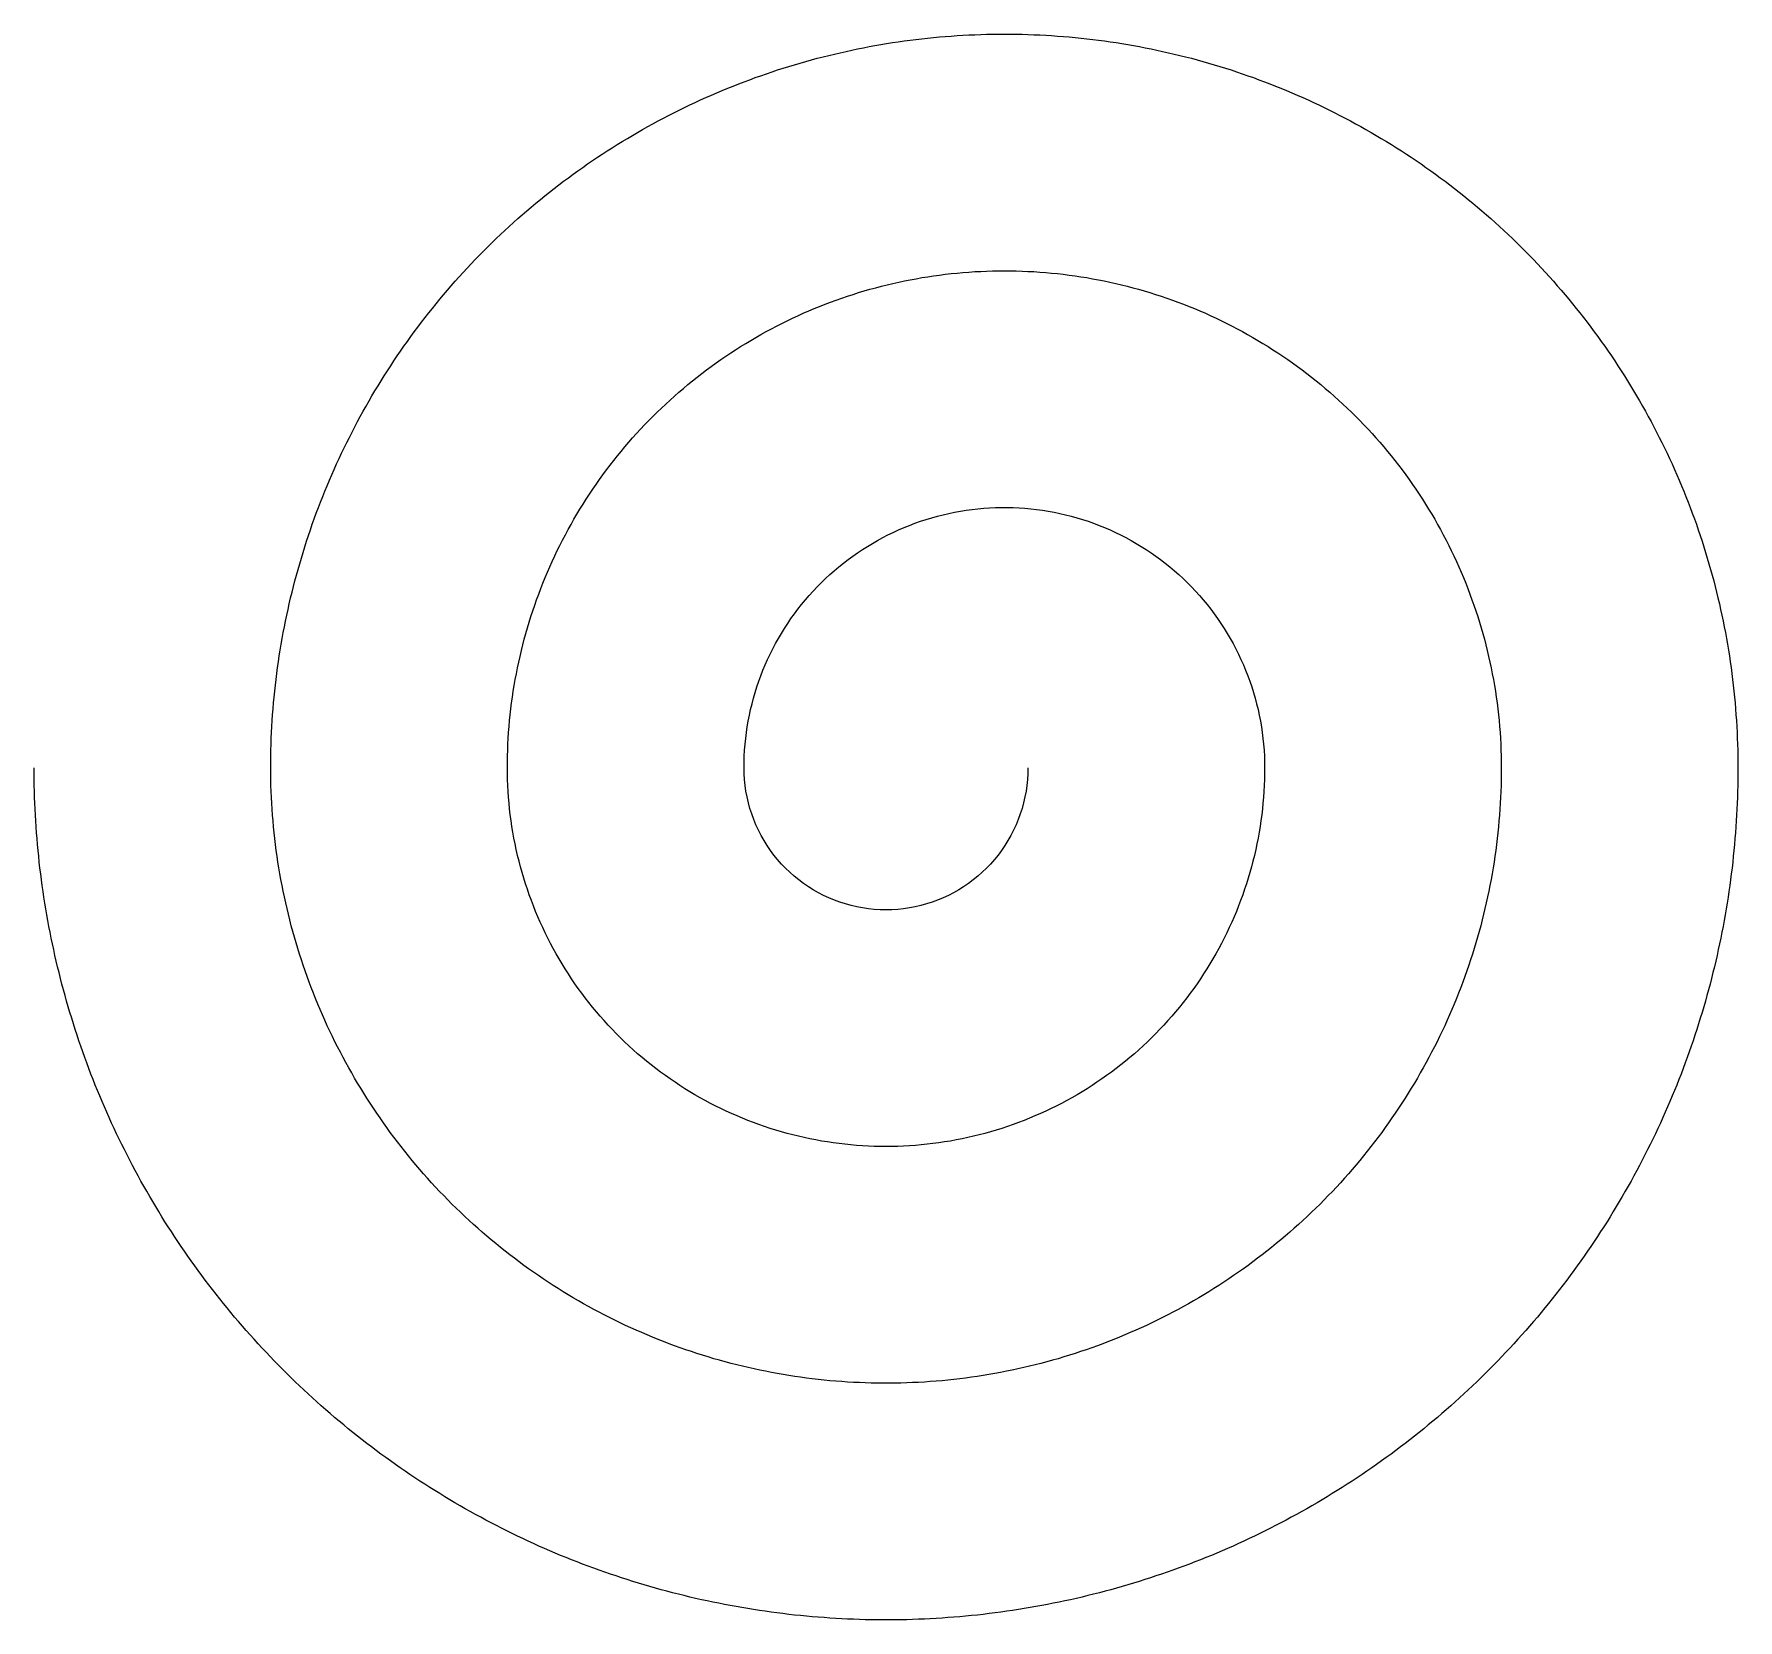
# Model space of a CAD drawing. Header units: millimetres. Extents: x 12 to 84, y 12 to 79.
import ezdxf

# ---------------------------------------------------------------- set-up
doc = ezdxf.new("R2010")
doc.units = ezdxf.units.MM
doc.layers.add('STUDY_GUIDES', color=7, linetype='Continuous')

msp = doc.modelspace()

# ---------------------------------------------------------------- linework, layer by layer
at = {"layer": 'STUDY_GUIDES'}
msp.add_lwpolyline([(54, 48), (53.9949, 47.7521), (53.9795, 47.5045), (53.9539, 47.2578), (53.9182, 47.0124), (53.8723, 46.7687), (53.8164, 46.5271), (53.7506, 46.288), (53.6749, 46.0518), (53.5895, 45.819), (53.4946, 45.5898), (53.3903, 45.3648), (53.2768, 45.1443), (53.1543, 44.9287), (53.023, 44.7183), (52.8831, 44.5135), (52.7348, 44.3147), (52.5785, 44.1222), (52.4143, 43.9363), (52.2426, 43.7574), (52.0637, 43.5857), (51.8778, 43.4215), (51.6853, 43.2652), (51.4865, 43.1169), (51.2817, 42.977), (51.0713, 42.8457), (50.8557, 42.7232), (50.6352, 42.6097), (50.4102, 42.5054), (50.181, 42.4105), (49.9482, 42.3251), (49.712, 42.2494), (49.4729, 42.1836), (49.2313, 42.1277), (48.9876, 42.0818), (48.7422, 42.0461), (48.4955, 42.0205), (48.2479, 42.0051), (48, 42), (47.7521, 42.0051), (47.5045, 42.0205), (47.2578, 42.0461), (47.0124, 42.0818), (46.7687, 42.1277), (46.5271, 42.1836), (46.288, 42.2494), (46.0518, 42.3251), (45.819, 42.4105), (45.5898, 42.5054), (45.3648, 42.6097), (45.1443, 42.7232), (44.9287, 42.8457), (44.7183, 42.977), (44.5135, 43.1169), (44.3147, 43.2652), (44.1222, 43.4215), (43.9363, 43.5857), (43.7574, 43.7574), (43.5857, 43.9363), (43.4215, 44.1222), (43.2652, 44.3147), (43.1169, 44.5135), (42.977, 44.7183), (42.8457, 44.9287), (42.7232, 45.1443), (42.6097, 45.3648), (42.5054, 45.5898), (42.4105, 45.819), (42.3251, 46.0518), (42.2494, 46.288), (42.1836, 46.5271), (42.1277, 46.7687), (42.0818, 47.0124), (42.0461, 47.2578), (42.0205, 47.5045), (42.0051, 47.7521), (42, 48), (42.0028, 48.2486), (42.0112, 48.4971), (42.0253, 48.7453), (42.0449, 48.9931), (42.0702, 49.2404), (42.101, 49.4871), (42.1374, 49.7331), (42.1793, 49.9781), (42.2268, 50.2221), (42.2798, 50.465), (42.3382, 50.7067), (42.4021, 50.9469), (42.4714, 51.1857), (42.5461, 51.4228), (42.6261, 51.6582), (42.7114, 51.8917), (42.802, 52.1232), (42.8978, 52.3526), (42.9987, 52.5798), (43.1048, 52.8047), (43.2159, 53.0271), (43.332, 53.2469), (43.4531, 53.4641), (43.579, 53.6784), (43.7097, 53.8899), (43.8452, 54.0983), (43.9854, 54.3037), (44.1301, 54.5058), (44.2794, 54.7046), (44.4332, 54.9), (44.5913, 55.0918), (44.7537, 55.28), (44.9203, 55.4645), (45.0911, 55.6452), (45.2659, 55.822), (45.4446, 55.9948), (45.6273, 56.1635), (45.8136, 56.328), (46.0037, 56.4883), (46.1973, 56.6443), (46.3944, 56.7958), (46.5949, 56.9428), (46.7986, 57.0853), (47.0055, 57.2231), (47.2155, 57.3562), (47.4284, 57.4846), (47.6442, 57.6081), (47.8627, 57.7267), (48.0838, 57.8403), (48.3074, 57.9489), (48.5335, 58.0524), (48.7618, 58.1507), (48.9923, 58.2439), (49.2248, 58.3319), (49.4593, 58.4146), (49.6955, 58.4919), (49.9335, 58.5639), (50.173, 58.6305), (50.414, 58.6917), (50.6563, 58.7474), (50.8997, 58.7976), (51.1443, 58.8423), (51.3898, 58.8815), (51.6361, 58.9151), (51.8832, 58.9432), (52.1308, 58.9656), (52.3788, 58.9824), (52.6271, 58.9937), (52.8757, 58.9993), (53.1243, 58.9993), (53.3729, 58.9937), (53.6212, 58.9824), (53.8692, 58.9656), (54.1168, 58.9432), (54.3639, 58.9151), (54.6102, 58.8815), (54.8557, 58.8423), (55.1003, 58.7976), (55.3437, 58.7474), (55.586, 58.6917), (55.827, 58.6305), (56.0665, 58.5639), (56.3045, 58.4919), (56.5407, 58.4146), (56.7752, 58.3319), (57.0077, 58.2439), (57.2382, 58.1507), (57.4665, 58.0524), (57.6926, 57.9489), (57.9162, 57.8403), (58.1373, 57.7267), (58.3558, 57.6081), (58.5716, 57.4846), (58.7845, 57.3562), (58.9945, 57.2231), (59.2014, 57.0853), (59.4051, 56.9428), (59.6056, 56.7958), (59.8027, 56.6443), (59.9963, 56.4883), (60.1864, 56.328), (60.3727, 56.1635), (60.5554, 55.9948), (60.7341, 55.822), (60.9089, 55.6452), (61.0797, 55.4645), (61.2463, 55.28), (61.4087, 55.0918), (61.5668, 54.9), (61.7206, 54.7046), (61.8699, 54.5058), (62.0146, 54.3037), (62.1548, 54.0983), (62.2903, 53.8899), (62.421, 53.6784), (62.5469, 53.4641), (62.668, 53.2469), (62.7841, 53.0271), (62.8952, 52.8047), (63.0013, 52.5798), (63.1022, 52.3526), (63.198, 52.1232), (63.2886, 51.8917), (63.3739, 51.6582), (63.4539, 51.4228), (63.5286, 51.1857), (63.5979, 50.9469), (63.6618, 50.7067), (63.7202, 50.465), (63.7732, 50.2221), (63.8207, 49.9781), (63.8626, 49.7331), (63.899, 49.4871), (63.9298, 49.2404), (63.9551, 48.9931), (63.9747, 48.7453), (63.9888, 48.4971), (63.9972, 48.2486), (64, 48), (63.9981, 47.7512), (63.9923, 47.5024), (63.9826, 47.2538), (63.969, 47.0053), (63.9516, 46.7571), (63.9304, 46.5091), (63.9053, 46.2616), (63.8763, 46.0144), (63.8435, 45.7678), (63.8069, 45.5216), (63.7664, 45.2761), (63.7222, 45.0312), (63.6741, 44.7871), (63.6222, 44.5437), (63.5666, 44.3012), (63.5072, 44.0595), (63.444, 43.8188), (63.3771, 43.5792), (63.3065, 43.3406), (63.2322, 43.1031), (63.1542, 42.8668), (63.0725, 42.6317), (62.9872, 42.398), (62.8983, 42.1656), (62.8058, 41.9346), (62.7096, 41.7051), (62.61, 41.4771), (62.5068, 41.2506), (62.4, 41.0258), (62.2898, 40.8027), (62.1762, 40.5814), (62.0591, 40.3618), (61.9386, 40.1441), (61.8147, 39.9283), (61.6875, 39.7144), (61.557, 39.5025), (61.4232, 39.2927), (61.2862, 39.085), (61.146, 38.8795), (61.0025, 38.6761), (60.856, 38.4751), (60.7063, 38.2763), (60.5535, 38.0798), (60.3977, 37.8858), (60.2389, 37.6942), (60.0772, 37.5051), (59.9125, 37.3186), (59.7449, 37.1346), (59.5745, 36.9533), (59.4013, 36.7746), (59.2254, 36.5987), (59.0467, 36.4255), (58.8654, 36.2551), (58.6814, 36.0875), (58.4949, 35.9228), (58.3058, 35.7611), (58.1142, 35.6023), (57.9202, 35.4465), (57.7237, 35.2937), (57.5249, 35.144), (57.3239, 34.9975), (57.1205, 34.854), (56.915, 34.7138), (56.7073, 34.5768), (56.4975, 34.443), (56.2856, 34.3125), (56.0717, 34.1853), (55.8559, 34.0614), (55.6382, 33.9409), (55.4186, 33.8238), (55.1973, 33.7102), (54.9742, 33.6), (54.7494, 33.4932), (54.5229, 33.39), (54.2949, 33.2904), (54.0654, 33.1942), (53.8344, 33.1017), (53.602, 33.0128), (53.3683, 32.9275), (53.1332, 32.8458), (52.8969, 32.7678), (52.6594, 32.6935), (52.4208, 32.6229), (52.1812, 32.556), (51.9405, 32.4928), (51.6988, 32.4334), (51.4563, 32.3778), (51.2129, 32.3259), (50.9688, 32.2778), (50.7239, 32.2336), (50.4784, 32.1931), (50.2322, 32.1565), (49.9856, 32.1237), (49.7384, 32.0947), (49.4909, 32.0696), (49.2429, 32.0484), (48.9947, 32.031), (48.7462, 32.0174), (48.4976, 32.0077), (48.2488, 32.0019), (48, 32), (47.7512, 32.0019), (47.5024, 32.0077), (47.2538, 32.0174), (47.0053, 32.031), (46.7571, 32.0484), (46.5091, 32.0696), (46.2616, 32.0947), (46.0144, 32.1237), (45.7678, 32.1565), (45.5216, 32.1931), (45.2761, 32.2336), (45.0312, 32.2778), (44.7871, 32.3259), (44.5437, 32.3778), (44.3012, 32.4334), (44.0595, 32.4928), (43.8188, 32.556), (43.5792, 32.6229), (43.3406, 32.6935), (43.1031, 32.7678), (42.8668, 32.8458), (42.6317, 32.9275), (42.398, 33.0128), (42.1656, 33.1017), (41.9346, 33.1942), (41.7051, 33.2904), (41.4771, 33.39), (41.2506, 33.4932), (41.0258, 33.6), (40.8027, 33.7102), (40.5814, 33.8238), (40.3618, 33.9409), (40.1441, 34.0614), (39.9283, 34.1853), (39.7144, 34.3125), (39.5025, 34.443), (39.2927, 34.5768), (39.085, 34.7138), (38.8795, 34.854), (38.6761, 34.9975), (38.4751, 35.144), (38.2763, 35.2937), (38.0798, 35.4465), (37.8858, 35.6023), (37.6942, 35.7611), (37.5051, 35.9228), (37.3186, 36.0875), (37.1346, 36.2551), (36.9533, 36.4255), (36.7746, 36.5987), (36.5987, 36.7746), (36.4255, 36.9533), (36.2551, 37.1346), (36.0875, 37.3186), (35.9228, 37.5051), (35.7611, 37.6942), (35.6023, 37.8858), (35.4465, 38.0798), (35.2937, 38.2763), (35.144, 38.4751), (34.9975, 38.6761), (34.854, 38.8795), (34.7138, 39.085), (34.5768, 39.2927), (34.443, 39.5025), (34.3125, 39.7144), (34.1853, 39.9283), (34.0614, 40.1441), (33.9409, 40.3618), (33.8238, 40.5814), (33.7102, 40.8027), (33.6, 41.0258), (33.4932, 41.2506), (33.39, 41.4771), (33.2904, 41.7051), (33.1942, 41.9346), (33.1017, 42.1656), (33.0128, 42.398), (32.9275, 42.6317), (32.8458, 42.8668), (32.7678, 43.1031), (32.6935, 43.3406), (32.6229, 43.5792), (32.556, 43.8188), (32.4928, 44.0595), (32.4334, 44.3012), (32.3778, 44.5437), (32.3259, 44.7871), (32.2778, 45.0312), (32.2336, 45.2761), (32.1931, 45.5216), (32.1565, 45.7678), (32.1237, 46.0144), (32.0947, 46.2616), (32.0696, 46.5091), (32.0484, 46.7571), (32.031, 47.0053), (32.0174, 47.2538), (32.0077, 47.5024), (32.0019, 47.7512), (32, 48), (32.0015, 48.2499), (32.0059, 48.4998), (32.0134, 48.7495), (32.0238, 48.9992), (32.0372, 49.2488), (32.0535, 49.4981), (32.0728, 49.7473), (32.0951, 49.9962), (32.1203, 50.2448), (32.1485, 50.4931), (32.1797, 50.7411), (32.2137, 50.9886), (32.2508, 51.2357), (32.2908, 51.4824), (32.3337, 51.7286), (32.3795, 51.9743), (32.4283, 52.2194), (32.4799, 52.4639), (32.5345, 52.7077), (32.592, 52.9509), (32.6523, 53.1934), (32.7156, 53.4352), (32.7817, 53.6762), (32.8506, 53.9164), (32.9225, 54.1557), (32.9972, 54.3942), (33.0747, 54.6318), (33.155, 54.8684), (33.2381, 55.1041), (33.3241, 55.3387), (33.4128, 55.5724), (33.5043, 55.8049), (33.5985, 56.0364), (33.6955, 56.2667), (33.7953, 56.4958), (33.8977, 56.7237), (34.0029, 56.9504), (34.1107, 57.1758), (34.2213, 57.4), (34.3345, 57.6228), (34.4503, 57.8442), (34.5687, 58.0642), (34.6898, 58.2828), (34.8135, 58.5), (34.9397, 58.7157), (35.0685, 58.9298), (35.1998, 59.1424), (35.3337, 59.3535), (35.47, 59.5629), (35.6089, 59.7707), (35.7502, 59.9768), (35.8939, 60.1812), (36.0401, 60.3839), (36.1886, 60.5848), (36.3396, 60.784), (36.4929, 60.9813), (36.6485, 61.1768), (36.8065, 61.3705), (36.9667, 61.5622), (37.1293, 61.7521), (37.294, 61.94), (37.461, 62.1259), (37.6302, 62.3098), (37.8016, 62.4917), (37.9751, 62.6715), (38.1508, 62.8492), (38.3285, 63.0249), (38.5083, 63.1984), (38.6902, 63.3698), (38.8741, 63.539), (39.06, 63.706), (39.2479, 63.8707), (39.4378, 64.0333), (39.6295, 64.1935), (39.8232, 64.3515), (40.0187, 64.5071), (40.216, 64.6604), (40.4152, 64.8114), (40.6161, 64.9599), (40.8188, 65.1061), (41.0232, 65.2498), (41.2293, 65.3911), (41.4371, 65.53), (41.6465, 65.6663), (41.8576, 65.8002), (42.0702, 65.9315), (42.2843, 66.0603), (42.5, 66.1865), (42.7172, 66.3102), (42.9358, 66.4313), (43.1558, 66.5497), (43.3772, 66.6655), (43.6, 66.7787), (43.8242, 66.8893), (44.0496, 66.9971), (44.2763, 67.1023), (44.5042, 67.2047), (44.7333, 67.3045), (44.9636, 67.4015), (45.1951, 67.4957), (45.4276, 67.5872), (45.6613, 67.6759), (45.8959, 67.7619), (46.1316, 67.845), (46.3682, 67.9253), (46.6058, 68.0028), (46.8443, 68.0775), (47.0836, 68.1494), (47.3238, 68.2183), (47.5648, 68.2844), (47.8066, 68.3477), (48.0491, 68.408), (48.2923, 68.4655), (48.5361, 68.5201), (48.7806, 68.5717), (49.0257, 68.6205), (49.2714, 68.6663), (49.5176, 68.7092), (49.7643, 68.7492), (50.0114, 68.7863), (50.2589, 68.8203), (50.5069, 68.8515), (50.7552, 68.8797), (51.0038, 68.9049), (51.2527, 68.9272), (51.5019, 68.9465), (51.7512, 68.9628), (52.0008, 68.9762), (52.2505, 68.9866), (52.5002, 68.9941), (52.7501, 68.9985), (53, 69), (53.2499, 68.9985), (53.4998, 68.9941), (53.7495, 68.9866), (53.9992, 68.9762), (54.2488, 68.9628), (54.4981, 68.9465), (54.7473, 68.9272), (54.9962, 68.9049), (55.2448, 68.8797), (55.4931, 68.8515), (55.7411, 68.8203), (55.9886, 68.7863), (56.2357, 68.7492), (56.4824, 68.7092), (56.7286, 68.6663), (56.9743, 68.6205), (57.2194, 68.5717), (57.4639, 68.5201), (57.7077, 68.4655), (57.9509, 68.408), (58.1934, 68.3477), (58.4352, 68.2844), (58.6762, 68.2183), (58.9164, 68.1494), (59.1557, 68.0775), (59.3942, 68.0028), (59.6318, 67.9253), (59.8684, 67.845), (60.1041, 67.7619), (60.3387, 67.6759), (60.5724, 67.5872), (60.8049, 67.4957), (61.0364, 67.4015), (61.2667, 67.3045), (61.4958, 67.2047), (61.7237, 67.1023), (61.9504, 66.9971), (62.1758, 66.8893), (62.4, 66.7787), (62.6228, 66.6655), (62.8442, 66.5497), (63.0642, 66.4313), (63.2828, 66.3102), (63.5, 66.1865), (63.7157, 66.0603), (63.9298, 65.9315), (64.1424, 65.8002), (64.3535, 65.6663), (64.5629, 65.53), (64.7707, 65.3911), (64.9768, 65.2498), (65.1812, 65.1061), (65.3839, 64.9599), (65.5848, 64.8114), (65.784, 64.6604), (65.9813, 64.5071), (66.1768, 64.3515), (66.3705, 64.1935), (66.5622, 64.0333), (66.7521, 63.8707), (66.94, 63.706), (67.1259, 63.539), (67.3098, 63.3698), (67.4917, 63.1984), (67.6715, 63.0249), (67.8492, 62.8492), (68.0249, 62.6715), (68.1984, 62.4917), (68.3698, 62.3098), (68.539, 62.1259), (68.706, 61.94), (68.8707, 61.7521), (69.0333, 61.5622), (69.1935, 61.3705), (69.3515, 61.1768), (69.5071, 60.9813), (69.6604, 60.784), (69.8114, 60.5848), (69.9599, 60.3839), (70.1061, 60.1812), (70.2498, 59.9768), (70.3911, 59.7707), (70.53, 59.5629), (70.6663, 59.3535), (70.8002, 59.1424), (70.9315, 58.9298), (71.0603, 58.7157), (71.1865, 58.5), (71.3102, 58.2828), (71.4313, 58.0642), (71.5497, 57.8442), (71.6655, 57.6228), (71.7787, 57.4), (71.8893, 57.1758), (71.9971, 56.9504), (72.1023, 56.7237), (72.2047, 56.4958), (72.3045, 56.2667), (72.4015, 56.0364), (72.4957, 55.8049), (72.5872, 55.5724), (72.6759, 55.3387), (72.7619, 55.1041), (72.845, 54.8684), (72.9253, 54.6318), (73.0028, 54.3942), (73.0775, 54.1557), (73.1494, 53.9164), (73.2183, 53.6762), (73.2844, 53.4352), (73.3477, 53.1934), (73.408, 52.9509), (73.4655, 52.7077), (73.5201, 52.4639), (73.5717, 52.2194), (73.6205, 51.9743), (73.6663, 51.7286), (73.7092, 51.4824), (73.7492, 51.2357), (73.7863, 50.9886), (73.8203, 50.7411), (73.8515, 50.4931), (73.8797, 50.2448), (73.9049, 49.9962), (73.9272, 49.7473), (73.9465, 49.4981), (73.9628, 49.2488), (73.9762, 48.9992), (73.9866, 48.7495), (73.9941, 48.4998), (73.9985, 48.2499), (74, 48), (73.9988, 47.7502), (73.9952, 47.5005), (73.9892, 47.2507), (73.9808, 47.0011), (73.97, 46.7515), (73.9568, 46.5021), (73.9412, 46.2528), (73.9232, 46.0036), (73.9029, 45.7547), (73.8801, 45.5059), (73.8549, 45.2574), (73.8274, 45.0092), (73.7975, 44.7612), (73.7652, 44.5135), (73.7305, 44.2661), (73.6934, 44.0191), (73.654, 43.7724), (73.6122, 43.5262), (73.568, 43.2803), (73.5215, 43.0349), (73.4726, 42.7899), (73.4214, 42.5454), (73.3678, 42.3015), (73.3119, 42.058), (73.2537, 41.8151), (73.1931, 41.5728), (73.1302, 41.331), (73.0649, 41.0899), (72.9974, 40.8494), (72.9275, 40.6096), (72.8554, 40.3705), (72.7809, 40.132), (72.7042, 39.8943), (72.6252, 39.6574), (72.5439, 39.4212), (72.4604, 39.1858), (72.3746, 38.9512), (72.2865, 38.7174), (72.1962, 38.4845), (72.1037, 38.2525), (72.0089, 38.0214), (71.9119, 37.7912), (71.8127, 37.5619), (71.7114, 37.3336), (71.6078, 37.1063), (71.5021, 36.88), (71.3941, 36.6548), (71.2841, 36.4305), (71.1718, 36.2074), (71.0575, 35.9853), (70.941, 35.7643), (70.8224, 35.5445), (70.7017, 35.3258), (70.5788, 35.1083), (70.454, 34.892), (70.327, 34.6769), (70.198, 34.463), (70.0669, 34.2504), (69.9338, 34.039), (69.7986, 33.8289), (69.6615, 33.6201), (69.5223, 33.4127), (69.3812, 33.2066), (69.2381, 33.0019), (69.093, 32.7985), (68.946, 32.5966), (68.797, 32.3961), (68.6462, 32.197), (68.4934, 31.9994), (68.3387, 31.8032), (68.1822, 31.6086), (68.0238, 31.4154), (67.8635, 31.2238), (67.7014, 31.0338), (67.5375, 30.8453), (67.3718, 30.6584), (67.2043, 30.4731), (67.0351, 30.2894), (66.864, 30.1073), (66.6913, 29.9269), (66.5168, 29.7482), (66.3406, 29.5711), (66.1627, 29.3958), (65.9831, 29.2221), (65.8019, 29.0502), (65.619, 28.8801), (65.4345, 28.7117), (65.2484, 28.5451), (65.0607, 28.3803), (64.8714, 28.2173), (64.6806, 28.0561), (64.4882, 27.8968), (64.2943, 27.7393), (64.0989, 27.5837), (63.902, 27.43), (63.7037, 27.2781), (63.5039, 27.1282), (63.3026, 26.9803), (63.1, 26.8342), (62.8959, 26.6901), (62.6905, 26.548), (62.4837, 26.4078), (62.2756, 26.2697), (62.0662, 26.1335), (61.8555, 25.9994), (61.6435, 25.8673), (61.4302, 25.7373), (61.2157, 25.6093), (61, 25.4833), (60.7831, 25.3595), (60.565, 25.2377), (60.3457, 25.1181), (60.1253, 25.0005), (59.9038, 24.8851), (59.6812, 24.7718), (59.4575, 24.6606), (59.2327, 24.5516), (59.0069, 24.4448), (58.7801, 24.3401), (58.5523, 24.2377), (58.3236, 24.1374), (58.0938, 24.0393), (57.8632, 23.9434), (57.6316, 23.8498), (57.3991, 23.7584), (57.1658, 23.6692), (56.9316, 23.5823), (56.6966, 23.4976), (56.4608, 23.4152), (56.2243, 23.335), (55.9869, 23.2571), (55.7488, 23.1815), (55.51, 23.1082), (55.2706, 23.0372), (55.0304, 22.9686), (54.7896, 22.9022), (54.5482, 22.8381), (54.3061, 22.7763), (54.0635, 22.7169), (53.8203, 22.6598), (53.5766, 22.6051), (53.3324, 22.5527), (53.0877, 22.5026), (52.8425, 22.4549), (52.5968, 22.4096), (52.3508, 22.3666), (52.1043, 22.326), (51.8575, 22.2877), (51.6103, 22.2519), (51.3627, 22.2184), (51.1149, 22.1873), (50.8667, 22.1585), (50.6184, 22.1322), (50.3697, 22.1082), (50.1209, 22.0866), (49.8718, 22.0675), (49.6226, 22.0507), (49.3732, 22.0363), (49.1237, 22.0243), (48.8741, 22.0147), (48.6244, 22.0075), (48.3747, 22.0027), (48.1249, 22.0003), (47.8751, 22.0003), (47.6253, 22.0027), (47.3756, 22.0075), (47.1259, 22.0147), (46.8763, 22.0243), (46.6268, 22.0363), (46.3774, 22.0507), (46.1282, 22.0675), (45.8791, 22.0866), (45.6303, 22.1082), (45.3816, 22.1322), (45.1333, 22.1585), (44.8851, 22.1873), (44.6373, 22.2184), (44.3897, 22.2519), (44.1425, 22.2877), (43.8957, 22.326), (43.6492, 22.3666), (43.4032, 22.4096), (43.1575, 22.4549), (42.9123, 22.5026), (42.6676, 22.5527), (42.4234, 22.6051), (42.1797, 22.6598), (41.9365, 22.7169), (41.6939, 22.7763), (41.4518, 22.8381), (41.2104, 22.9022), (40.9696, 22.9686), (40.7294, 23.0372), (40.49, 23.1082), (40.2512, 23.1815), (40.0131, 23.2571), (39.7757, 23.335), (39.5392, 23.4152), (39.3034, 23.4976), (39.0684, 23.5823), (38.8342, 23.6692), (38.6009, 23.7584), (38.3684, 23.8498), (38.1368, 23.9434), (37.9062, 24.0393), (37.6764, 24.1374), (37.4477, 24.2377), (37.2199, 24.3401), (36.9931, 24.4448), (36.7673, 24.5516), (36.5425, 24.6606), (36.3188, 24.7718), (36.0962, 24.8851), (35.8747, 25.0005), (35.6543, 25.1181), (35.435, 25.2377), (35.2169, 25.3595), (35, 25.4833), (34.7843, 25.6093), (34.5698, 25.7373), (34.3565, 25.8673), (34.1445, 25.9994), (33.9338, 26.1335), (33.7244, 26.2697), (33.5163, 26.4078), (33.3095, 26.548), (33.1041, 26.6901), (32.9, 26.8342), (32.6974, 26.9803), (32.4961, 27.1282), (32.2963, 27.2781), (32.098, 27.43), (31.9011, 27.5837), (31.7057, 27.7393), (31.5118, 27.8968), (31.3194, 28.0561), (31.1286, 28.2173), (30.9393, 28.3803), (30.7516, 28.5451), (30.5655, 28.7117), (30.381, 28.8801), (30.1981, 29.0502), (30.0169, 29.2221), (29.8373, 29.3958), (29.6594, 29.5711), (29.4832, 29.7482), (29.3087, 29.9269), (29.136, 30.1073), (28.9649, 30.2894), (28.7957, 30.4731), (28.6282, 30.6584), (28.4625, 30.8453), (28.2986, 31.0338), (28.1365, 31.2238), (27.9762, 31.4154), (27.8178, 31.6086), (27.6613, 31.8032), (27.5066, 31.9994), (27.3538, 32.197), (27.203, 32.3961), (27.054, 32.5966), (26.907, 32.7985), (26.7619, 33.0019), (26.6188, 33.2066), (26.4777, 33.4127), (26.3385, 33.6201), (26.2014, 33.8289), (26.0662, 34.039), (25.9331, 34.2504), (25.802, 34.463), (25.673, 34.6769), (25.546, 34.892), (25.4212, 35.1083), (25.2983, 35.3258), (25.1776, 35.5445), (25.059, 35.7643), (24.9425, 35.9853), (24.8282, 36.2074), (24.7159, 36.4305), (24.6059, 36.6548), (24.4979, 36.88), (24.3922, 37.1063), (24.2886, 37.3336), (24.1873, 37.5619), (24.0881, 37.7912), (23.9911, 38.0214), (23.8963, 38.2525), (23.8038, 38.4845), (23.7135, 38.7174), (23.6254, 38.9512), (23.5396, 39.1858), (23.4561, 39.4212), (23.3748, 39.6574), (23.2958, 39.8943), (23.2191, 40.132), (23.1446, 40.3705), (23.0725, 40.6096), (23.0026, 40.8494), (22.9351, 41.0899), (22.8698, 41.331), (22.8069, 41.5728), (22.7463, 41.8151), (22.6881, 42.058), (22.6322, 42.3015), (22.5786, 42.5454), (22.5274, 42.7899), (22.4785, 43.0349), (22.432, 43.2803), (22.3878, 43.5262), (22.346, 43.7724), (22.3066, 44.0191), (22.2695, 44.2661), (22.2348, 44.5135), (22.2025, 44.7612), (22.1726, 45.0092), (22.1451, 45.2574), (22.1199, 45.5059), (22.0971, 45.7547), (22.0768, 46.0036), (22.0588, 46.2528), (22.0432, 46.5021), (22.03, 46.7515), (22.0192, 47.0011), (22.0108, 47.2507), (22.0048, 47.5005), (22.0012, 47.7502), (22, 48), (22.001, 48.2497), (22.004, 48.4994), (22.0091, 48.7491), (22.0161, 48.9987), (22.0251, 49.2482), (22.0362, 49.4977), (22.0493, 49.7471), (22.0643, 49.9963), (22.0814, 50.2455), (22.1005, 50.4945), (22.1216, 50.7433), (22.1447, 50.9919), (22.1698, 51.2404), (22.1969, 51.4886), (22.226, 51.7366), (22.2571, 51.9844), (22.2902, 52.2319), (22.3253, 52.4792), (22.3624, 52.7261), (22.4014, 52.9727), (22.4425, 53.2191), (22.4855, 53.465), (22.5305, 53.7107), (22.5775, 53.9559), (22.6265, 54.2008), (22.6774, 54.4453), (22.7303, 54.6893), (22.7852, 54.9329), (22.842, 55.1761), (22.9008, 55.4188), (22.9615, 55.661), (23.0242, 55.9027), (23.0889, 56.1439), (23.1554, 56.3846), (23.2239, 56.6247), (23.2944, 56.8643), (23.3667, 57.1033), (23.441, 57.3417), (23.5172, 57.5795), (23.5954, 57.8167), (23.6754, 58.0533), (23.7573, 58.2891), (23.8412, 58.5244), (23.9269, 58.7589), (24.0145, 58.9928), (24.104, 59.2259), (24.1954, 59.4583), (24.2886, 59.6899), (24.3837, 59.9208), (24.4806, 60.151), (24.5794, 60.3803), (24.6801, 60.6088), (24.7826, 60.8366), (24.8869, 61.0634), (24.993, 61.2895), (25.101, 61.5146), (25.2108, 61.7389), (25.3223, 61.9623), (25.4357, 62.1848), (25.5509, 62.4064), (25.6678, 62.6271), (25.7865, 62.8468), (25.907, 63.0655), (26.0292, 63.2832), (26.1532, 63.5), (26.2789, 63.7158), (26.4064, 63.9305), (26.5356, 64.1442), (26.6665, 64.3568), (26.7991, 64.5684), (26.9334, 64.779), (27.0694, 64.9884), (27.2071, 65.1967), (27.3465, 65.4039), (27.4875, 65.61), (27.6302, 65.8149), (27.7745, 66.0187), (27.9205, 66.2213), (28.0681, 66.4228), (28.2173, 66.623), (28.3681, 66.822), (28.5205, 67.0198), (28.6745, 67.2164), (28.8301, 67.4117), (28.9872, 67.6058), (29.146, 67.7986), (29.3062, 67.9901), (29.468, 68.1803), (29.6313, 68.3692), (29.7962, 68.5568), (29.9625, 68.743), (30.1303, 68.9279), (30.2997, 69.1115), (30.4705, 69.2937), (30.6427, 69.4745), (30.8164, 69.6539), (30.9916, 69.8318), (31.1682, 70.0084), (31.3461, 70.1836), (31.5255, 70.3573), (31.7063, 70.5295), (31.8885, 70.7003), (32.0721, 70.8697), (32.257, 71.0375), (32.4432, 71.2038), (32.6308, 71.3687), (32.8197, 71.532), (33.0099, 71.6938), (33.2014, 71.854), (33.3942, 72.0128), (33.5883, 72.1699), (33.7836, 72.3255), (33.9802, 72.4795), (34.178, 72.6319), (34.377, 72.7827), (34.5772, 72.9319), (34.7787, 73.0795), (34.9813, 73.2255), (35.1851, 73.3698), (35.39, 73.5125), (35.5961, 73.6535), (35.8033, 73.7929), (36.0116, 73.9306), (36.221, 74.0666), (36.4316, 74.2009), (36.6432, 74.3335), (36.8558, 74.4644), (37.0695, 74.5936), (37.2842, 74.7211), (37.5, 74.8468), (37.7168, 74.9708), (37.9345, 75.093), (38.1532, 75.2135), (38.3729, 75.3322), (38.5936, 75.4491), (38.8152, 75.5643), (39.0377, 75.6777), (39.2611, 75.7892), (39.4854, 75.899), (39.7105, 76.007), (39.9366, 76.1131), (40.1634, 76.2174), (40.3912, 76.3199), (40.6197, 76.4206), (40.849, 76.5194), (41.0792, 76.6163), (41.3101, 76.7114), (41.5417, 76.8046), (41.7741, 76.896), (42.0072, 76.9855), (42.2411, 77.0731), (42.4756, 77.1588), (42.7109, 77.2427), (42.9467, 77.3246), (43.1833, 77.4046), (43.4205, 77.4828), (43.6583, 77.559), (43.8967, 77.6333), (44.1357, 77.7056), (44.3753, 77.7761), (44.6154, 77.8446), (44.8561, 77.9111), (45.0973, 77.9758), (45.339, 78.0385), (45.5812, 78.0992), (45.8239, 78.158), (46.0671, 78.2148), (46.3107, 78.2697), (46.5547, 78.3226), (46.7992, 78.3735), (47.0441, 78.4225), (47.2893, 78.4695), (47.535, 78.5145), (47.7809, 78.5575), (48.0273, 78.5986), (48.2739, 78.6376), (48.5208, 78.6747), (48.7681, 78.7098), (49.0156, 78.7429), (49.2634, 78.774), (49.5114, 78.8031), (49.7596, 78.8302), (50.0081, 78.8553), (50.2567, 78.8784), (50.5055, 78.8995), (50.7545, 78.9186), (51.0037, 78.9357), (51.2529, 78.9507), (51.5023, 78.9638), (51.7518, 78.9749), (52.0013, 78.9839), (52.2509, 78.9909), (52.5006, 78.996), (52.7503, 78.999), (53, 79), (53.2497, 78.999), (53.4994, 78.996), (53.7491, 78.9909), (53.9987, 78.9839), (54.2482, 78.9749), (54.4977, 78.9638), (54.7471, 78.9507), (54.9963, 78.9357), (55.2455, 78.9186), (55.4945, 78.8995), (55.7433, 78.8784), (55.9919, 78.8553), (56.2404, 78.8302), (56.4886, 78.8031), (56.7366, 78.774), (56.9844, 78.7429), (57.2319, 78.7098), (57.4792, 78.6747), (57.7261, 78.6376), (57.9727, 78.5986), (58.2191, 78.5575), (58.465, 78.5145), (58.7107, 78.4695), (58.9559, 78.4225), (59.2008, 78.3735), (59.4453, 78.3226), (59.6893, 78.2697), (59.9329, 78.2148), (60.1761, 78.158), (60.4188, 78.0992), (60.661, 78.0385), (60.9027, 77.9758), (61.1439, 77.9111), (61.3846, 77.8446), (61.6247, 77.7761), (61.8643, 77.7056), (62.1033, 77.6333), (62.3417, 77.559), (62.5795, 77.4828), (62.8167, 77.4046), (63.0533, 77.3246), (63.2891, 77.2427), (63.5244, 77.1588), (63.7589, 77.0731), (63.9928, 76.9855), (64.2259, 76.896), (64.4583, 76.8046), (64.6899, 76.7114), (64.9208, 76.6163), (65.151, 76.5194), (65.3803, 76.4206), (65.6088, 76.3199), (65.8366, 76.2174), (66.0634, 76.1131), (66.2895, 76.007), (66.5146, 75.899), (66.7389, 75.7892), (66.9623, 75.6777), (67.1848, 75.5643), (67.4064, 75.4491), (67.6271, 75.3322), (67.8468, 75.2135), (68.0655, 75.093), (68.2832, 74.9708), (68.5, 74.8468), (68.7158, 74.7211), (68.9305, 74.5936), (69.1442, 74.4644), (69.3568, 74.3335), (69.5684, 74.2009), (69.779, 74.0666), (69.9884, 73.9306), (70.1967, 73.7929), (70.4039, 73.6535), (70.61, 73.5125), (70.8149, 73.3698), (71.0187, 73.2255), (71.2213, 73.0795), (71.4228, 72.9319), (71.623, 72.7827), (71.822, 72.6319), (72.0198, 72.4795), (72.2164, 72.3255), (72.4117, 72.1699), (72.6058, 72.0128), (72.7986, 71.854), (72.9901, 71.6938), (73.1803, 71.532), (73.3692, 71.3687), (73.5568, 71.2038), (73.743, 71.0375), (73.9279, 70.8697), (74.1115, 70.7003), (74.2937, 70.5295), (74.4745, 70.3573), (74.6539, 70.1836), (74.8318, 70.0084), (75.0084, 69.8318), (75.1836, 69.6539), (75.3573, 69.4745), (75.5295, 69.2937), (75.7003, 69.1115), (75.8697, 68.9279), (76.0375, 68.743), (76.2038, 68.5568), (76.3687, 68.3692), (76.532, 68.1803), (76.6938, 67.9901), (76.854, 67.7986), (77.0128, 67.6058), (77.1699, 67.4117), (77.3255, 67.2164), (77.4795, 67.0198), (77.6319, 66.822), (77.7827, 66.623), (77.9319, 66.4228), (78.0795, 66.2213), (78.2255, 66.0187), (78.3698, 65.8149), (78.5125, 65.61), (78.6535, 65.4039), (78.7929, 65.1967), (78.9306, 64.9884), (79.0666, 64.779), (79.2009, 64.5684), (79.3335, 64.3568), (79.4644, 64.1442), (79.5936, 63.9305), (79.7211, 63.7158), (79.8468, 63.5), (79.9708, 63.2832), (80.093, 63.0655), (80.2135, 62.8468), (80.3322, 62.6271), (80.4491, 62.4064), (80.5643, 62.1848), (80.6777, 61.9623), (80.7892, 61.7389), (80.899, 61.5146), (81.007, 61.2895), (81.1131, 61.0634), (81.2174, 60.8366), (81.3199, 60.6088), (81.4206, 60.3803), (81.5194, 60.151), (81.6163, 59.9208), (81.7114, 59.6899), (81.8046, 59.4583), (81.896, 59.2259), (81.9855, 58.9928), (82.0731, 58.7589), (82.1588, 58.5244), (82.2427, 58.2891), (82.3246, 58.0533), (82.4046, 57.8167), (82.4828, 57.5795), (82.559, 57.3417), (82.6333, 57.1033), (82.7056, 56.8643), (82.7761, 56.6247), (82.8446, 56.3846), (82.9111, 56.1439), (82.9758, 55.9027), (83.0385, 55.661), (83.0992, 55.4188), (83.158, 55.1761), (83.2148, 54.9329), (83.2697, 54.6893), (83.3226, 54.4453), (83.3735, 54.2008), (83.4225, 53.9559), (83.4695, 53.7107), (83.5145, 53.465), (83.5575, 53.2191), (83.5986, 52.9727), (83.6376, 52.7261), (83.6747, 52.4792), (83.7098, 52.2319), (83.7429, 51.9844), (83.774, 51.7366), (83.8031, 51.4886), (83.8302, 51.2404), (83.8553, 50.9919), (83.8784, 50.7433), (83.8995, 50.4945), (83.9186, 50.2455), (83.9357, 49.9963), (83.9507, 49.7471), (83.9638, 49.4977), (83.9749, 49.2482), (83.9839, 48.9987), (83.9909, 48.7491), (83.996, 48.4994), (83.999, 48.2497), (84, 48), (83.9991, 47.7503), (83.9965, 47.5007), (83.9922, 47.2511), (83.9861, 47.0015), (83.9784, 46.7519), (83.9688, 46.5025), (83.9576, 46.253), (83.9446, 46.0037), (83.9299, 45.7545), (83.9135, 45.5054), (83.8953, 45.2564), (83.8754, 45.0075), (83.8538, 44.7588), (83.8305, 44.5102), (83.8054, 44.2618), (83.7786, 44.0136), (83.7501, 43.7656), (83.7199, 43.5177), (83.6879, 43.2701), (83.6543, 43.0227), (83.6189, 42.7756), (83.5818, 42.5287), (83.543, 42.2821), (83.5025, 42.0357), (83.4603, 41.7896), (83.4164, 41.5439), (83.3707, 41.2984), (83.3234, 41.0533), (83.2744, 40.8085), (83.2237, 40.564), (83.1712, 40.3199), (83.1171, 40.0762), (83.0613, 39.8329), (83.0039, 39.5899), (82.9447, 39.3473), (82.8838, 39.1052), (82.8213, 38.8635), (82.7571, 38.6222), (82.6913, 38.3814), (82.6237, 38.1411), (82.5545, 37.9012), (82.4836, 37.6618), (82.4111, 37.4229), (82.3369, 37.1845), (82.2611, 36.9466), (82.1836, 36.7093), (82.1045, 36.4725), (82.0237, 36.2363), (81.9413, 36.0006), (81.8573, 35.7655), (81.7716, 35.531), (81.6844, 35.2971), (81.5955, 35.0638), (81.5049, 34.8311), (81.4128, 34.5991), (81.3191, 34.3677), (81.2237, 34.1369), (81.1268, 33.9069), (81.0283, 33.6775), (80.9281, 33.4488), (80.8264, 33.2208), (80.7231, 32.9935), (80.6183, 32.7669), (80.5119, 32.541), (80.4039, 32.3159), (80.2943, 32.0916), (80.1832, 31.868), (80.0706, 31.6452), (79.9564, 31.4232), (79.8406, 31.202), (79.7234, 30.9816), (79.6046, 30.762), (79.4843, 30.5432), (79.3625, 30.3253), (79.2391, 30.1082), (79.1143, 29.892), (78.988, 29.6767), (78.8602, 29.4622), (78.7309, 29.2486), (78.6001, 29.036), (78.4678, 28.8242), (78.3341, 28.6134), (78.1989, 28.4035), (78.0623, 28.1945), (77.9242, 27.9865), (77.7847, 27.7795), (77.6438, 27.5734), (77.5014, 27.3683), (77.3576, 27.1642), (77.2124, 26.9611), (77.0658, 26.759), (76.9178, 26.558), (76.7684, 26.3579), (76.6176, 26.1589), (76.4655, 25.961), (76.3119, 25.7641), (76.157, 25.5683), (76.0008, 25.3736), (75.8432, 25.1799), (75.6843, 24.9874), (75.524, 24.796), (75.3625, 24.6056), (75.1996, 24.4164), (75.0353, 24.2284), (74.8698, 24.0415), (74.703, 23.8557), (74.535, 23.6711), (74.3656, 23.4876), (74.195, 23.3054), (74.0231, 23.1243), (73.8499, 22.9445), (73.6756, 22.7658), (73.4999, 22.5883), (73.3231, 22.4121), (73.145, 22.2371), (72.9658, 22.0633), (72.7853, 21.8908), (72.6036, 21.7196), (72.4208, 21.5496), (72.2368, 21.3808), (72.0516, 21.2134), (71.8652, 21.0472), (71.6777, 20.8824), (71.4891, 20.7188), (71.2993, 20.5566), (71.1085, 20.3957), (70.9165, 20.2361), (70.7234, 20.0778), (70.5292, 19.9209), (70.3339, 19.7653), (70.1376, 19.6111), (69.9402, 19.4583), (69.7417, 19.3068), (69.5422, 19.1567), (69.3416, 19.008), (69.1401, 18.8607), (68.9375, 18.7148), (68.7339, 18.5703), (68.5293, 18.4272), (68.3237, 18.2856), (68.1171, 18.1453), (67.9096, 18.0065), (67.7011, 17.8692), (67.4917, 17.7333), (67.2813, 17.5988), (67.07, 17.4659), (66.8578, 17.3343), (66.6447, 17.2043), (66.4307, 17.0757), (66.2158, 16.9487), (66, 16.8231), (65.7834, 16.699), (65.5659, 16.5764), (65.3475, 16.4554), (65.1283, 16.3358), (64.9083, 16.2178), (64.6875, 16.1013), (64.4659, 15.9863), (64.2435, 15.8729), (64.0203, 15.761), (63.7963, 15.6507), (63.5716, 15.5419), (63.3461, 15.4347), (63.1199, 15.3291), (62.893, 15.225), (62.6653, 15.1225), (62.437, 15.0216), (62.2079, 14.9223), (61.9782, 14.8245), (61.7478, 14.7284), (61.5167, 14.6339), (61.285, 14.5409), (61.0526, 14.4496), (60.8196, 14.3599), (60.586, 14.2718), (60.3518, 14.1853), (60.117, 14.1005), (59.8816, 14.0173), (59.6457, 13.9357), (59.4092, 13.8557), (59.1721, 13.7774), (58.9345, 13.7008), (58.6964, 13.6258), (58.4577, 13.5524), (58.2186, 13.4807), (57.9789, 13.4107), (57.7388, 13.3423), (57.4982, 13.2756), (57.2572, 13.2106), (57.0157, 13.1472), (56.7738, 13.0855), (56.5314, 13.0255), (56.2887, 12.9672), (56.0455, 12.9105), (55.802, 12.8556), (55.5581, 12.8023), (55.3138, 12.7508), (55.0692, 12.7009), (54.8242, 12.6527), (54.5789, 12.6062), (54.3333, 12.5615), (54.0874, 12.5184), (53.8411, 12.477), (53.5946, 12.4374), (53.3479, 12.3994), (53.1009, 12.3632), (52.8536, 12.3287), (52.6061, 12.2959), (52.3584, 12.2648), (52.1105, 12.2354), (51.8623, 12.2078), (51.614, 12.1819), (51.3655, 12.1577), (51.1169, 12.1352), (50.8681, 12.1144), (50.6191, 12.0954), (50.3701, 12.0781), (50.1209, 12.0625), (49.8716, 12.0487), (49.6223, 12.0366), (49.3728, 12.0262), (49.1233, 12.0175), (48.8737, 12.0106), (48.6241, 12.0054), (48.3745, 12.0019), (48.1248, 12.0002), (47.8752, 12.0002), (47.6255, 12.0019), (47.3759, 12.0054), (47.1263, 12.0106), (46.8767, 12.0175), (46.6272, 12.0262), (46.3777, 12.0366), (46.1284, 12.0487), (45.8791, 12.0625), (45.6299, 12.0781), (45.3809, 12.0954), (45.1319, 12.1144), (44.8831, 12.1352), (44.6345, 12.1577), (44.386, 12.1819), (44.1377, 12.2078), (43.8895, 12.2354), (43.6416, 12.2648), (43.3939, 12.2959), (43.1464, 12.3287), (42.8991, 12.3632), (42.6521, 12.3994), (42.4054, 12.4374), (42.1589, 12.477), (41.9126, 12.5184), (41.6667, 12.5615), (41.4211, 12.6062), (41.1758, 12.6527), (40.9308, 12.7009), (40.6862, 12.7508), (40.4419, 12.8023), (40.198, 12.8556), (39.9545, 12.9105), (39.7113, 12.9672), (39.4686, 13.0255), (39.2262, 13.0855), (38.9843, 13.1472), (38.7428, 13.2106), (38.5018, 13.2756), (38.2612, 13.3423), (38.0211, 13.4107), (37.7814, 13.4807), (37.5423, 13.5524), (37.3036, 13.6258), (37.0655, 13.7008), (36.8279, 13.7774), (36.5908, 13.8557), (36.3543, 13.9357), (36.1184, 14.0173), (35.883, 14.1005), (35.6482, 14.1853), (35.414, 14.2718), (35.1804, 14.3599), (34.9474, 14.4496), (34.715, 14.5409), (34.4833, 14.6339), (34.2522, 14.7284), (34.0218, 14.8245), (33.7921, 14.9223), (33.563, 15.0216), (33.3347, 15.1225), (33.107, 15.225), (32.8801, 15.3291), (32.6539, 15.4347), (32.4284, 15.5419), (32.2037, 15.6507), (31.9797, 15.761), (31.7565, 15.8729), (31.5341, 15.9863), (31.3125, 16.1013), (31.0917, 16.2178), (30.8717, 16.3358), (30.6525, 16.4554), (30.4341, 16.5764), (30.2166, 16.699), (30, 16.8231), (29.7842, 16.9487), (29.5693, 17.0757), (29.3553, 17.2043), (29.1422, 17.3343), (28.93, 17.4659), (28.7187, 17.5988), (28.5083, 17.7333), (28.2989, 17.8692), (28.0904, 18.0065), (27.8829, 18.1453), (27.6763, 18.2856), (27.4707, 18.4272), (27.2661, 18.5703), (27.0625, 18.7148), (26.8599, 18.8607), (26.6584, 19.008), (26.4578, 19.1567), (26.2583, 19.3068), (26.0598, 19.4583), (25.8624, 19.6111), (25.6661, 19.7653), (25.4708, 19.9209), (25.2766, 20.0778), (25.0835, 20.2361), (24.8915, 20.3957), (24.7007, 20.5566), (24.5109, 20.7188), (24.3223, 20.8824), (24.1348, 21.0472), (23.9484, 21.2134), (23.7632, 21.3808), (23.5792, 21.5496), (23.3964, 21.7196), (23.2147, 21.8908), (23.0342, 22.0633), (22.855, 22.2371), (22.6769, 22.4121), (22.5001, 22.5883), (22.3244, 22.7658), (22.1501, 22.9445), (21.9769, 23.1243), (21.805, 23.3054), (21.6344, 23.4876), (21.465, 23.6711), (21.297, 23.8557), (21.1302, 24.0415), (20.9647, 24.2284), (20.8004, 24.4164), (20.6375, 24.6056), (20.476, 24.796), (20.3157, 24.9874), (20.1568, 25.1799), (19.9992, 25.3736), (19.843, 25.5683), (19.6881, 25.7641), (19.5345, 25.961), (19.3824, 26.1589), (19.2316, 26.3579), (19.0822, 26.558), (18.9342, 26.759), (18.7876, 26.9611), (18.6424, 27.1642), (18.4986, 27.3683), (18.3562, 27.5734), (18.2153, 27.7795), (18.0758, 27.9865), (17.9377, 28.1945), (17.8011, 28.4035), (17.6659, 28.6134), (17.5322, 28.8242), (17.3999, 29.036), (17.2691, 29.2486), (17.1398, 29.4622), (17.012, 29.6767), (16.8857, 29.892), (16.7609, 30.1082), (16.6375, 30.3253), (16.5157, 30.5432), (16.3954, 30.762), (16.2766, 30.9816), (16.1594, 31.202), (16.0436, 31.4232), (15.9294, 31.6452), (15.8168, 31.868), (15.7057, 32.0916), (15.5961, 32.3159), (15.4881, 32.541), (15.3817, 32.7669), (15.2769, 32.9935), (15.1736, 33.2208), (15.0719, 33.4488), (14.9717, 33.6775), (14.8732, 33.9069), (14.7763, 34.1369), (14.6809, 34.3677), (14.5872, 34.5991), (14.4951, 34.8311), (14.4045, 35.0638), (14.3156, 35.2971), (14.2284, 35.531), (14.1427, 35.7655), (14.0587, 36.0006), (13.9763, 36.2363), (13.8955, 36.4725), (13.8164, 36.7093), (13.7389, 36.9466), (13.6631, 37.1845), (13.5889, 37.4229), (13.5164, 37.6618), (13.4455, 37.9012), (13.3763, 38.1411), (13.3087, 38.3814), (13.2429, 38.6222), (13.1787, 38.8635), (13.1162, 39.1052), (13.0553, 39.3473), (12.9961, 39.5899), (12.9387, 39.8329), (12.8829, 40.0762), (12.8288, 40.3199), (12.7763, 40.564), (12.7256, 40.8085), (12.6766, 41.0533), (12.6293, 41.2984), (12.5836, 41.5439), (12.5397, 41.7896), (12.4975, 42.0357), (12.457, 42.2821), (12.4182, 42.5287), (12.3811, 42.7756), (12.3457, 43.0227), (12.3121, 43.2701), (12.2801, 43.5177), (12.2499, 43.7656), (12.2214, 44.0136), (12.1946, 44.2618), (12.1695, 44.5102), (12.1462, 44.7588), (12.1246, 45.0075), (12.1047, 45.2564), (12.0865, 45.5054), (12.0701, 45.7545), (12.0554, 46.0037), (12.0424, 46.253), (12.0312, 46.5025), (12.0216, 46.7519), (12.0139, 47.0015), (12.0078, 47.2511), (12.0035, 47.5007), (12.0009, 47.7503), (12, 48)], dxfattribs=at)

doc.saveas('drawing.dxf')
